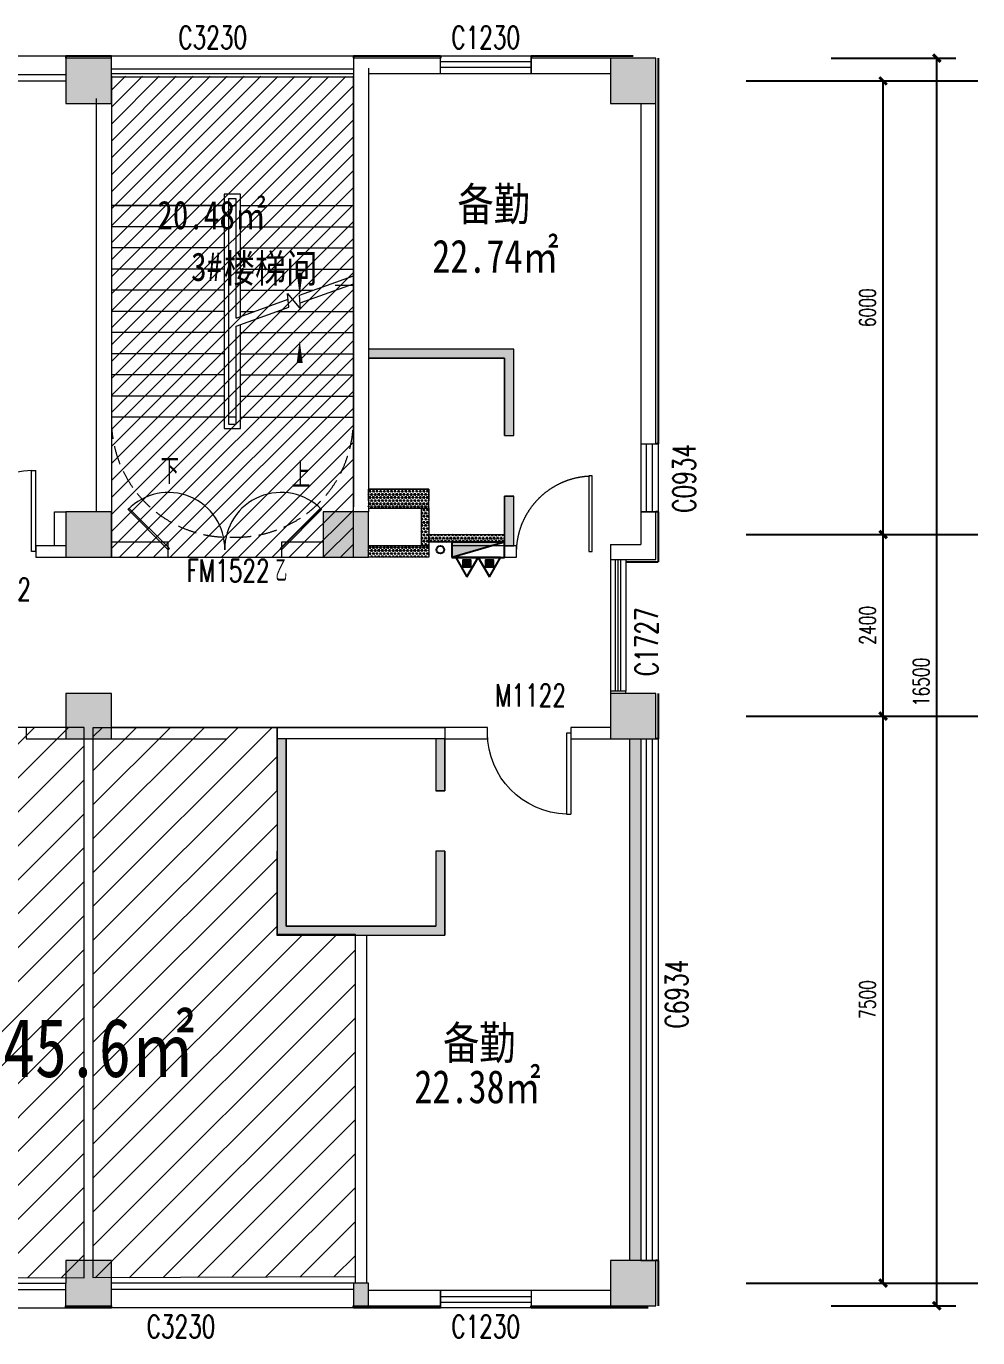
# Model space of a CAD drawing. Header units: millimetres. Extents: x 164760 to 3716174, y -1766400 to 11969.
# Drawn here: x 3428340 to 3440922, y -1622118 to -1604770 of the extents above; entities that cross this region are included whole.
import ezdxf

# ---------------------------------------------------------------- set-up
doc = ezdxf.new("R2010")
doc.units = ezdxf.units.MM
doc.header["$LTSCALE"] = 1000
doc.linetypes.add('DASH', pattern=[0.35, 0.25, -0.1])
doc.linetypes.add('HIDDEN', pattern=[0.375, 0.25, -0.125, 0, 0])
doc.layers.get('0').update_dxf_attribs({"color": 253, "linetype": 'CONTINUOUS'})
doc.layers.get('Defpoints').update_dxf_attribs({"color": 250, "linetype": 'CONTINUOUS', "lineweight": 0})
for name, color, linetype, lineweight in [('A-FLOR-SPCL', 253, 'CONTINUOUS', 18), ('COLUMN', 253, 'CONTINUOUS', 0), ('DOOR【门】', 253, 'CONTINUOUS', 0), ('FC-FLOOR【地材分格】', 253, 'CONTINUOUS', 0), ('FF-Door【门】', 253, 'CONTINUOUS', 0), ('FF-Win【窗】', 253, 'CONTINUOUS', 0), ('HAT【填充】', 253, 'CONTINUOUS', 0), ('PUB_HATCH', 253, 'CONTINUOUS', 0), ('RC-Text【天花文字】', 253, 'CONTINUOUS', 0), ('STAIR', 253, 'CONTINUOUS', 0), ('WALL', 253, 'CONTINUOUS', 0), ('Wall【墙体】', 253, 'CONTINUOUS', 0), ('Wall【新建墙】', 253, 'CONTINUOUS', 0), ('Xline【辅助线】', 253, 'CONTINUOUS', 0)]:
    doc.layers.add(name, color=color, linetype=linetype, lineweight=lineweight)
for name, color, linetype in [('AXIS', 253, 'CONTINUOUS'), ('DIM_SYMB', 253, 'CONTINUOUS'), ('EQUIP_消火栓', 253, 'CONTINUOUS'), ('EQUIP_灭火器', 253, 'CONTINUOUS'), ('FC-Text Annotation', 253, 'CONTINUOUS'), ('HATCH【填充】', 253, 'CONTINUOUS'), ('PUB_TEXT', 253, 'CONTINUOUS'), ('SURFACE', 253, 'CONTINUOUS'), ('VPIPE-消防', 253, 'CONTINUOUS'), ('WINDOW_TEXT', 253, 'CONTINUOUS')]:
    doc.layers.add(name, color=color, linetype=linetype)
doc.styles.add('_TCH_DIM', font='SIMPLEX', dxfattribs={"bigfont": 'GBCBIG'})
doc.styles.add('_TCH_DIM_T3', font='SIMPLEX', dxfattribs={"width": 0.705882, "bigfont": 'GBCBIG'})
doc.styles.add('_TCH_WINDOW', font='SIMPLEX', dxfattribs={"bigfont": 'GBCBIG'})
doc.styles.add('宋体', font='', dxfattribs={"width": 0.7})
doc.styles.add('文字', font='')
doc.styles.get('宋体').set_extended_font_data('SimSun')
doc.styles.get('文字').set_extended_font_data('SimSun')
doc.dimstyles.new('_TCH_ARCH&&100', dxfattribs={"dimtxt": 212.5, "dimasz": 100, "dimexe": 250, "dimexo": 300, "dimgap": 100, "dimtad": 1, "dimdec": 0, "dimzin": 0, "dimdsep": 46, "dimtxsty": '_TCH_DIM_T3', "dimblk": 'ARCHTICK', "dimcen": 0.09, "dimclrt": 7, "dimazin": 2, "dimtfac": 1, "dimtdec": 0, "dimtix": 1, "dimtmove": 2, "dimatfit": 3, "dimtolj": 1, "dimtzin": 0, "dimarcsym": 0})
pattern_1 = [(45, (24011, -7950), (-224.5064, 224.5064), [])]

# ---------------------------------------------------------------- blocks, each defined once
blk = doc.blocks.new('$TCHSYS$WIN2D')
for p, q in [((-0.5, 0.5), (0.5, 0.5)), ((-0.5, 0.5), (-0.5, -0.5)), ((0.5, 0.5), (0.5, -0.5)), ((0.5, 0.1667), (-0.5, 0.1667)), ((0.5, -0.1667), (-0.5, -0.1667)), ((-0.5, -0.5), (0.5, -0.5))]:
    blk.add_line(p, q)
blk = doc.blocks.new('$WINLIB2D$00000004')
for p, q in [((-0.5, 0.5), (0.5, 0.5)), ((-0.5, 0.5), (-0.5, -0.5)), ((0.5, -0.5), (0.5, 0.5)), ((-0.5, 0.2406), (0.5, 0.2406)), ((-0.5, -0.5), (0.5, -0.5))]:
    blk.add_line(p, q)
blk = doc.blocks.new('$WINLIB2D$00000005')
for p, q in [((-0.5, 0.5), (0.5, 0.5)), ((-0.5, 0.5), (-0.5, -0.5)), ((0.5, -0.5), (0.5, 0.5)), ((0.5, 0.1667), (-0.5, 0.1667)), ((0.5, 0), (-0.5, 0)), ((0.5, -0.1667), (-0.5, -0.1667)), ((-0.5, -0.5), (0.5, -0.5))]:
    blk.add_line(p, q)
blk = doc.blocks.new('海龙_0918165925')
at = {"layer": 'PUB_HATCH'}
for points in [[(39300, -600), (39900, -600), (39900, 0), (39300, 0)], [(46500, -600), (47100, -600), (47100, 0), (46500, 0)], [(39300, -6600), (39900, -6600), (39900, -6000), (39300, -6000)], [(42700, -6600), (43300, -6600), (43300, -6000), (42700, -6000)], [(39300, -9000), (39900, -9000), (39900, -8400), (39300, -8400)], [(46500, -9000), (47100, -9000), (47100, -8400), (46500, -8400)], [(39300, -16500), (39900, -16500), (39900, -15900), (39300, -15900)], [(46500, -16500), (47100, -16500), (47100, -15900), (46500, -15900)], [(43300, -16200), (43100, -16200), (43100, -16500), (43300, -16500)]]:
    blk.add_hatch(color=256, dxfattribs=at).paths.add_polyline_path(points)
at = {"layer": 'COLUMN'}
for p, q in [((39900, 0), (39300, 0)), ((39900, -600), (39900, 0)), ((47100, 0), (46500, 0)), ((46500, 0), (46500, -600)), ((47100, -600), (47100, 0)), ((39300, -300), (39300, -600)), ((39300, -600), (39900, -600)), ((46500, -600), (47100, -600)), ((39900, -6000), (39300, -6000)), ((39300, -6000), (39300, -6600)), ((39900, -6600), (39900, -6000)), ((43300, -6000), (42700, -6000)), ((42700, -6000), (42700, -6600)), ((43300, -6600), (43300, -6000)), ((39300, -6600), (39900, -6600)), ((42700, -6600), (43300, -6600)), ((39900, -8400), (39300, -8400)), ((39300, -8400), (39300, -9000)), ((39900, -9000), (39900, -8400)), ((47100, -8400), (46500, -8400)), ((46500, -8400), (46500, -9000)), ((47100, -9000), (47100, -8400)), ((39300, -9000), (39900, -9000)), ((46500, -9000), (47100, -9000)), ((39900, -15900), (39300, -15900)), ((39300, -15900), (39300, -16200)), ((39900, -16200), (39900, -15900)), ((47100, -15900), (46500, -15900)), ((46500, -15900), (46500, -16500)), ((47100, -16500), (47100, -15900)), ((39300, -16500), (39900, -16500)), ((46500, -16500), (47100, -16500))]:
    blk.add_line(p, q, dxfattribs=at)
blk = doc.blocks.new('$DorLib2D$00000001')
for p, q in [((0.45, 0.975), (0.5, 0.975)), ((0.45, 0), (0.45, 0.975)), ((0.5, 0), (0.5, 0.975)), ((0.5, 0), (0.45, 0))]:
    blk.add_line(p, q)
at = {"lineweight": 13}
blk.add_arc((0.475, 0), 0.975, 91.4693, 180, dxfattribs=at)
blk = doc.blocks.new('DOOR_D01')
at = {"layer": 'DOOR【门】'}
blk.add_lwpolyline([(-0.456, 1), (-0.456, 0), (-0.5, 0), (-0.5, 1)], close=True, dxfattribs=at)
at = {"layer": 'DOOR【门】', "color": 8, "linetype": 'HIDDEN', "ltscale": 15}
blk.add_arc((-0.511, -0.01), 1.011, 0.5915, 87.4664, dxfattribs=at)
blk = doc.blocks.new('_ArchTick')
at = {"color": 2, "linetype": 'ByBlock', "const_width": 0.4}
blk.add_lwpolyline([(-0.5, -0.5), (0.5, 0.5)], dxfattribs=at)
blk = doc.blocks.new('*D619')
at = {"layer": 'AXIS', "color": 0, "lineweight": -2, "transparency": 16777216}
for p, q in [((3577699, -1564062), (3578635, -1564062)), ((3578385, -1571562), (3578385, -1564062)), ((3577699, -1571562), (3578635, -1571562))]:
    blk.add_line(p, q, dxfattribs=at)
at = {"layer": 'Defpoints', "color": 0, "transparency": 16777216}
for p in [(3577399, -1564062), (3578385, -1564062), (3577399, -1571562)]:
    blk.add_point(p, dxfattribs=at)
at = {"layer": 'AXIS', "color": 0, "lineweight": -2, "transparency": 16777216, "xscale": 100, "yscale": 100, "zscale": 100}
for p, rotation in [((3578385, -1564062), 90), ((3578385, -1571562), 270)]:
    blk.add_blockref('_ArchTick', p, dxfattribs=dict(at, rotation=rotation))
at = {"layer": 'AXIS', "color": 7, "transparency": 16777216, "insert": (3578179, -1567812), "char_height": 212.5, "attachment_point": 5, "rotation": 90, "style": '_TCH_DIM_T3'}
blk.add_mtext('\\A1;7500', dxfattribs=at)
blk = doc.blocks.new('*D620')
at = {"layer": 'AXIS', "color": 0, "lineweight": -2, "transparency": 16777216}
for p, q in [((3577699, -1561662), (3578635, -1561662)), ((3578385, -1564062), (3578385, -1561662)), ((3577699, -1564062), (3578635, -1564062))]:
    blk.add_line(p, q, dxfattribs=at)
at = {"layer": 'Defpoints', "color": 0, "transparency": 16777216}
for p in [(3577399, -1561662), (3578385, -1561662), (3577399, -1564062)]:
    blk.add_point(p, dxfattribs=at)
at = {"layer": 'AXIS', "color": 0, "lineweight": -2, "transparency": 16777216, "xscale": 100, "yscale": 100, "zscale": 100}
for p, rotation in [((3578385, -1561662), 90), ((3578385, -1564062), 270)]:
    blk.add_blockref('_ArchTick', p, dxfattribs=dict(at, rotation=rotation))
at = {"layer": 'AXIS', "color": 7, "transparency": 16777216, "insert": (3578179, -1562862), "char_height": 212.5, "attachment_point": 5, "rotation": 90, "style": '_TCH_DIM_T3'}
blk.add_mtext('\\A1;2400', dxfattribs=at)
blk = doc.blocks.new('*D621')
at = {"layer": 'AXIS', "color": 0, "lineweight": -2, "transparency": 16777216}
for p, q in [((3577699, -1555662), (3578635, -1555662)), ((3578385, -1561662), (3578385, -1555662)), ((3577699, -1561662), (3578635, -1561662))]:
    blk.add_line(p, q, dxfattribs=at)
at = {"layer": 'Defpoints', "color": 0, "transparency": 16777216}
for p in [(3577399, -1555662), (3578385, -1555662), (3577399, -1561662)]:
    blk.add_point(p, dxfattribs=at)
at = {"layer": 'AXIS', "color": 0, "lineweight": -2, "transparency": 16777216, "xscale": 100, "yscale": 100, "zscale": 100}
for p, rotation in [((3578385, -1555662), 90), ((3578385, -1561662), 270)]:
    blk.add_blockref('_ArchTick', p, dxfattribs=dict(at, rotation=rotation))
at = {"layer": 'AXIS', "color": 7, "transparency": 16777216, "insert": (3578179, -1558662), "char_height": 212.5, "attachment_point": 5, "rotation": 90, "style": '_TCH_DIM_T3'}
blk.add_mtext('\\A1;6000', dxfattribs=at)
blk = doc.blocks.new('*D622')
at = {"layer": 'AXIS', "color": 0, "lineweight": -2, "transparency": 16777216}
for p, q in [((3577699, -1555362), (3579345, -1555362)), ((3579095, -1571862), (3579095, -1555362)), ((3577699, -1571862), (3579345, -1571862))]:
    blk.add_line(p, q, dxfattribs=at)
at = {"layer": 'Defpoints', "color": 0, "transparency": 16777216}
for p in [(3577399, -1555362), (3579095, -1555362), (3577399, -1571862)]:
    blk.add_point(p, dxfattribs=at)
at = {"layer": 'AXIS', "color": 0, "lineweight": -2, "transparency": 16777216, "xscale": 100, "yscale": 100, "zscale": 100}
for p, rotation in [((3579095, -1555362), 90), ((3579095, -1571862), 270)]:
    blk.add_blockref('_ArchTick', p, dxfattribs=dict(at, rotation=rotation))
at = {"layer": 'AXIS', "color": 7, "transparency": 16777216, "insert": (3578889, -1563612), "char_height": 212.5, "attachment_point": 5, "rotation": 90, "style": '_TCH_DIM_T3'}
blk.add_mtext('\\A1;16500', dxfattribs=at)
blk = doc.blocks.new('海龙0506173763')
at = {"layer": 'Xline【辅助线】'}
for points in [[(-733, 17), (-750, 0), (-1280, 530), (-1263, 547)], [(733, 17), (750, 0), (1280, 530), (1263, 547)]]:
    blk.add_lwpolyline(points, close=True, dxfattribs=at)
at = {"layer": 'Xline【辅助线】', "color": 8}
for centre, start, end in [((-745, 12), 359.1011, 135.9107), ((745, 12), 44.0893, 180.8989)]:
    blk.add_arc(centre, 745, start, end, dxfattribs=at)
blk = doc.blocks.new('海龙0506194425')
at = {"layer": 'WALL'}
for p, q in [((-650, 200), (-1400, 200)), ((-650, 0), (-650, 200)), ((1400, 200), (850, 200)), ((850, 200), (850, 0)), ((-1400, 0), (-650, 0)), ((850, 0), (1400, 0))]:
    blk.add_line(p, q, dxfattribs=at)
at = {"layer": 'Xline【辅助线】'}
blk.add_blockref('海龙0506173763', (100, 100), dxfattribs=at)
blk = doc.blocks.new('海龙0506195994')
at = {"layer": 'Xline【辅助线】'}
blk.add_blockref('海龙0506194425', (0, 325), dxfattribs=at)
at = {"layer": 'WINDOW_TEXT', "style": '_TCH_WINDOW', "width": 0.705882}
for s, height, p in [('FM1522', 297.5, (-405, 0)), ('乙', 298, (771, 0))]:
    blk.add_text(s, height=height, dxfattribs=at).set_placement(p)
blk = doc.blocks.new('海龙0927230683')
at = {"layer": 'Xline【辅助线】'}
h = blk.add_hatch(dxfattribs=at)
h.set_pattern_fill('ANSI31', color=256, scale=100)
h.set_pattern_definition([(45, (-2451123.11, 1381798.68), (-112.2532015, 112.2532015), [])])
h.paths.add_polyline_path([(40825, 1583), (44025, 1576), (44025, 7941), (40825, 7948)])
h = blk.add_hatch(dxfattribs=at)
h.set_pattern_fill('ANSI31', color=256, scale=100)
h.set_pattern_definition(pattern_1)
h.paths.add_polyline_path([(36999, -3403), (38034, -3403), (38034, -668), (40464, -668), (40464, -7950), (36999, -7935)])
h = blk.add_hatch(dxfattribs=at)
h.set_pattern_fill('ANSI31', color=256, scale=100)
h.set_pattern_definition(pattern_1)
h.paths.add_polyline_path([(44051, -3403), (43016, -3403), (43016, -668), (40586, -668), (40586, -7950), (44051, -7935)])
for p, q in [((40465, -7650), (40465, -750)), ((40585, -7650), (40585, -750))]:
    blk.add_line(p, q, dxfattribs=at)
at = {"layer": 'Wall【墙体】'}
blk.add_blockref('海龙0506195994', (42225, 1257), dxfattribs=at)
blk = doc.blocks.new('$TwtSys$00000434')
for p, q in [((-0.5, 0.5), (-0.5, -0.5)), ((-0.5, -0.5), (0.5, 0.5)), ((0.5, 0.5), (-0.5, 0.5)), ((0.5, -0.5), (0.5, 0.5)), ((-0.5, -0.5), (0.5, -0.5))]:
    blk.add_line(p, q)
blk.add_solid([(0.5, -0.5), (0.5, 0.5), (-0.5, -0.5)])
blk = doc.blocks.new('$TwtSys$00000546')
h = blk.add_hatch()
h.set_pattern_fill('ANSI31', color=256, scale=200, style=0)
h.set_pattern_definition([(45, (-38543.802, -6670.83), (-17.67767, 17.67767), [])])
h.paths.add_polyline_path([(-65, 174), (65, 174), (65, 44), (-65, 44)])
for points in [[(0, 344), (-198, 0), (198, 0)], [(-65, 174), (65, 174), (65, 44), (-65, 44)]]:
    blk.add_lwpolyline(points, close=True)
blk = doc.blocks.new('海龙_0926164331')
at = {"layer": 'AXIS'}
for p, q in [((48325.5, -4023.1), (51385.9, -4023.1)), ((48325.5, -10023.1), (51385.9, -10023.1)), ((48325.5, -12423.1), (51385.9, -12423.1)), ((48325.5, -19923.1), (51385.9, -19923.1))]:
    blk.add_line(p, q, dxfattribs=at)
for p1, p2, distance, picture, middle in [((49149, -20223.1), (49149, -3723.1), -1695.5, '*D622', (50638.2, -11973.1)), ((49149, -10023.1), (49149, -4023.1), -986.2, '*D621', (49928.9, -7023.1)), ((49149, -12423.1), (49149, -10023.1), -986.2, '*D620', (49928.9, -11223.1)), ((49149, -19923.1), (49149, -12423.1), -986.2, '*D619', (49928.9, -16173.1))]:
    dim = blk.add_aligned_dim(p1=p1, p2=p2, distance=distance, dimstyle='_TCH_ARCH&&100', dxfattribs=at)
    dim.commit()
    dim.dimension.update_dxf_attribs({"geometry": picture, "text_midpoint": middle, "insert": (-3528250.3, 1551639)})

msp = doc.modelspace()

# ---------------------------------------------------------------- hatches: boundary and pattern name
at = {"layer": 'HATCH【填充】'}
h = msp.add_hatch(dxfattribs=at)
h.set_pattern_fill('TRIANG', color=4, scale=5)
h.set_pattern_definition([(60, (6829392.59, 347610.797), (-23.81249995, 41.24445983), [23.8125, -23.8125]), (120, (6829392.59, 347610.797), (-47.62499995, 3e-08), [23.8125, -23.8125]), (0, (6829380.686, 347631.42), (23.8125, 41.2444598), [23.8125, -23.8125])])
h.paths.add_polyline_path([(3434786, -1610985.6), (3434666, -1610985.6), (3434666, -1611644.2), (3434786, -1611644.2)])
h.paths.add_polyline_path([(3434786, -1609042.8), (3432866, -1609042.8), (3432866, -1609162.8), (3434666, -1609162.8), (3434666, -1610185.6), (3434786, -1610185.6)])
h.paths.add_polyline_path([(3409561, -1609008.9), (3407641, -1609008.9), (3407641, -1609128.9), (3409441, -1609128.9), (3409441, -1610151.7), (3409561, -1610151.7)])
h.paths.add_polyline_path([(3409561, -1610951.7), (3409441, -1610951.7), (3409441, -1611644.4), (3409561, -1611644.3)])
h.paths.add_polyline_path([(3420274.6, -1610985.6), (3420154.6, -1610985.6), (3420154.6, -1611644.2), (3420274.6, -1611644.2)])
h.paths.add_polyline_path([(3420274.6, -1609162.8), (3422073.4, -1609162.8), (3422073.4, -1609042.8), (3420154.6, -1609042.8), (3420154.6, -1610185.6), (3420274.6, -1610185.6)])
h.paths.add_polyline_path([(3426763.5, -1609042.8), (3424543.6, -1609042.8), (3424543.6, -1611644.2), (3424663.5, -1611644.2), (3424663.5, -1609162.8), (3426643.5, -1609162.8), (3426643.5, -1610154), (3426763.5, -1610154)])
h.paths.add_polyline_path([(3426763.5, -1610954), (3426643.5, -1610954), (3426643.5, -1611644.2), (3426763.5, -1611644.2)])
h.paths.add_polyline_path([(3433876, -1615683.3), (3433756, -1615683.3), (3433756, -1616674.5), (3431776, -1616674.5), (3431776, -1615683.3), (3431776, -1614194.2), (3431657.1, -1614194.2), (3431657, -1616779.5), (3432692, -1616779.5), (3432692, -1616794.5), (3433876, -1616794.5)])
h.paths.add_polyline_path([(3433876, -1614194.2), (3433756, -1614194.2), (3433756, -1614883.3), (3433876, -1614883.3)], flags=17)
h.paths.add_polyline_path([(3412276, -1615683.3), (3412156, -1615683.3), (3412156, -1616674.5), (3410176, -1616674.5), (3410176, -1614883.3), (3410176, -1614194.2), (3410056.1, -1614194.2), (3410056, -1616779.5), (3411091, -1616779.5), (3411091, -1616794.5), (3412276, -1616794.5)])
h.paths.add_polyline_path([(3412276, -1614194.2), (3412156, -1614194.2), (3412156, -1614883.3), (3412276, -1614883.3)])
h.paths.add_polyline_path([(3419476, -1614194.2), (3419356, -1614194.2), (3419356, -1614883.3), (3419476, -1614883.3)], flags=17)
h.paths.add_polyline_path([(3417376, -1614194.2), (3417256.1, -1614194.2), (3417256, -1616779.5), (3418291, -1616779.5), (3418291, -1616794.5), (3419476, -1616794.5), (3419476, -1615683.3), (3419356, -1615683.3), (3419356, -1616674.5), (3417376, -1616674.5), (3417376, -1615683.3)])
h.paths.add_polyline_path([(3424576, -1615683.3), (3424456, -1615683.3), (3424456, -1616794.5), (3425640, -1616794.5), (3425640, -1616779.5), (3426675, -1616779.5), (3426674.9, -1614194.2), (3426556, -1614194.2), (3426556, -1616674.5), (3424576, -1616674.5)])
h.paths.add_polyline_path([(3424576, -1614194.2), (3424456, -1614194.2), (3424456, -1614883.3), (3424576, -1614883.3)])
h = msp.add_hatch(dxfattribs=at)
h.set_pattern_fill('TRIANG', color=4, scale=5)
h.set_pattern_definition([(60, (3778355.65, -1406196.814), (-23.8125, 41.24446), [23.8125, -23.8125]), (120, (3778355.65, -1406196.814), (-47.625, 3e-08), [23.8125, -23.8125]), (0, (3778343.743, -1406176.192), (23.8125, 41.24446), [23.8125, -23.8125])])
h.paths.add_polyline_path([(3434666, -1611494.2), (3433666, -1611494.2), (3433666, -1611594.2), (3434666, -1611594.2)])
h.paths.add_polyline_path([(3433666, -1611143.1), (3433566, -1611143.1), (3433566, -1611644.2), (3433666, -1611644.2)])
h.paths.add_polyline_path([(3433666, -1611644.2), (3433566, -1611644.2), (3432866, -1611644.2), (3432866, -1611793.1), (3433666, -1611793.1)])
h.paths.add_polyline_path([(3433666, -1610893.1), (3432866, -1610893.1), (3432866, -1611143.1), (3433666, -1611143.1)])
at = {"layer": 'HAT【填充】', "ltscale": 20}
h = msp.add_hatch(dxfattribs=at)
h.set_pattern_fill('CROSS', color=3, scale=5)
h.set_pattern_definition([(0, (3778355.65, -1406196.814), (31.75, 31.75), [15.875, -47.625]), (90, (3778363.587, -1406204.752), (-31.75, 31.75), [15.875, -47.625])])
h.paths.add_polyline_path([(3436466, -1614194.2), (3436316, -1614194.2), (3436316, -1621094.2), (3436466, -1621094.2)])

# ---------------------------------------------------------------- linework, layer by layer
at = {"layer": 'A-FLOR-SPCL'}
msp.add_lwpolyline([(3429466, -1611793.1), (3432666, -1611793.1), (3432666, -1605442.5), (3429466, -1605442.5)], close=True, dxfattribs=at)
at = {"layer": 'DIM_SYMB'}
for points in [[(3430211, -1610440.8, 0, 0, 0), (3430211, -1606319.2, 0, 0, 0), (3431956, -1606319.2, 0, 0, 0), (3431956, -1608329.2, 0, 80, 0), (3431956, -1608029.2, 0, 0, 0)], [(3431956, -1610428.9, 0, 0, 0), (3431956, -1608925.8, 0, 80, 0), (3431956, -1609225.8, 0, 0, 0)]]:
    msp.add_lwpolyline(points, format="xyseb", dxfattribs=at)
at = {"layer": 'DOOR【门】'}
for p, q in [((3436316, -1614194.2), (3436316, -1621094.2)), ((3436466, -1614194.2), (3436466, -1621094.2))]:
    msp.add_line(p, q, dxfattribs=at)
at = {"layer": 'FC-FLOOR【地材分格】', "color": 6}
for points in [[(3434786, -1609042.8), (3432866, -1609042.8), (3432866, -1609162.8), (3434666, -1609162.8), (3434666, -1610185.6), (3434786, -1610185.6)], [(3434786, -1610985.6), (3434666, -1610985.6), (3434666, -1611644.2), (3434786, -1611644.2)], [(3433876, -1615683.3), (3433756, -1615683.3), (3433756, -1616674.5), (3431776, -1616674.5), (3431776, -1615683.3), (3431776, -1614194.2), (3431657.1, -1614194.2), (3431657, -1616779.5), (3432692, -1616779.5), (3432692, -1616794.5), (3433876, -1616794.5)], [(3433876, -1614194.2), (3433756, -1614194.2), (3433756, -1614883.3), (3433876, -1614883.3)]]:
    msp.add_lwpolyline(points, close=True, dxfattribs=at)
at = {"layer": 'RC-Text【天花文字】'}
msp.add_lwpolyline([(3428866, -1611644.2), (3428716, -1611644.2), (3428716, -1611194.2), (3428866, -1611194.2)], close=True, dxfattribs=at)
for points in [[(3429105, -1614044.2), (3426674.9, -1614044.2), (3426675, -1616779.5), (3425640, -1616779.5), (3425640, -1621311.5), (3429105, -1621326.5), (3429105, -1614044.2)], [(3429227, -1614044.2), (3431657.1, -1614044.2), (3431657, -1616779.5), (3432692, -1616779.5), (3432692, -1621311.5), (3429227, -1621326.5), (3429227, -1614044.2)]]:
    msp.add_lwpolyline(points, dxfattribs=at)
at = {"layer": 'STAIR'}
for p, q in [((3429466, -1605426.5), (3429466, -1607076.5)), ((3432666, -1607076.5), (3432666, -1605426.5)), ((3431175.5, -1606993.1), (3430956.5, -1606993.1)), ((3430956.5, -1606993.1), (3430956.5, -1610093.1)), ((3431115.5, -1607053.1), (3431016.5, -1607053.1)), ((3431016.5, -1607053.1), (3431016.5, -1610033.1)), ((3431115.5, -1608629.9), (3431115.5, -1607053.1)), ((3431175.5, -1608608.2), (3431175.5, -1606993.1)), ((3429466, -1607076.5), (3429466, -1609876.5)), ((3430956.5, -1607143.1), (3429466, -1607143.1)), ((3429466, -1607143.1), (3430956.5, -1607143.1)), ((3431016.5, -1607143.1), (3431016.5, -1609943.1)), ((3431016.5, -1607143.1), (3431115.5, -1607143.1)), ((3431115.5, -1608629.9), (3431115.5, -1607143.1)), ((3431175.5, -1607143.1), (3432666, -1607143.1)), ((3431175.5, -1607143.1), (3432666, -1607143.1)), ((3432666, -1608003.3), (3432666, -1607076.5)), ((3430956.5, -1607423.1), (3429466, -1607423.1)), ((3431175.5, -1607423.1), (3432666, -1607423.1)), ((3430956.5, -1607703.1), (3429466, -1607703.1)), ((3431175.5, -1607703.1), (3432666, -1607703.1)), ((3430956.5, -1607983.1), (3429466, -1607983.1)), ((3431175.5, -1607983.1), (3432666, -1607983.1)), ((3431952.1, -1608327.8), (3432666, -1608069.9)), ((3432666, -1609876.5), (3432666, -1608109.6)), ((3430956.5, -1608263.1), (3429466, -1608263.1)), ((3431175.5, -1608263.1), (3432131.2, -1608263.1)), ((3431960.9, -1608430.9), (3432666, -1608176.2)), ((3432425.6, -1608196.5), (3432666, -1608196.5)), ((3431115.5, -1608629.9), (3431801.9, -1608382)), ((3431810.6, -1608485.2), (3431795.5, -1608307.4)), ((3431795.5, -1608307.4), (3431967.9, -1608513.8)), ((3431967.9, -1608513.8), (3431952.1, -1608327.8)), ((3430956.5, -1608543.1), (3429466, -1608543.1)), ((3431115.5, -1608736.2), (3431810.6, -1608485.2)), ((3431175.5, -1608543.1), (3431355.9, -1608543.1)), ((3431650.3, -1608543.1), (3432666, -1608543.1)), ((3431115.5, -1609943.1), (3431115.5, -1608736.2)), ((3431115.5, -1610033.1), (3431115.5, -1608736.2)), ((3431175.5, -1610093.1), (3431175.5, -1608714.6)), ((3430956.5, -1608823.1), (3429466, -1608823.1)), ((3431175.5, -1608823.1), (3432666, -1608823.1)), ((3430956.5, -1609103.1), (3429466, -1609103.1)), ((3431175.5, -1609103.1), (3432666, -1609103.1)), ((3430956.5, -1609383.1), (3429466, -1609383.1)), ((3431175.5, -1609383.1), (3432666, -1609383.1)), ((3430956.5, -1609663.1), (3429466, -1609663.1)), ((3431175.5, -1609663.1), (3432666, -1609663.1)), ((3430956.5, -1609943.1), (3429466, -1609943.1)), ((3431115.5, -1609943.1), (3431016.5, -1609943.1)), ((3431175.5, -1609943.1), (3432666, -1609943.1)), ((3430956.5, -1610093.1), (3431175.5, -1610093.1)), ((3431016.5, -1610033.1), (3431115.5, -1610033.1))]:
    msp.add_line(p, q, dxfattribs=at)
at = {"layer": 'STAIR', "linetype": 'DASH'}
msp.add_lwpolyline([(3432666, -1609979.2, -0.4236953), (3431066, -1611528.4, -0.4236953), (3429466, -1609979.2)], format="xyb", dxfattribs=at)
at = {"layer": 'SURFACE'}
for p, q in [((3428866, -1605164.2), (3428866, -1605194.2)), ((3428866, -1605164.2), (3429466, -1605164.2)), ((3432666, -1605164.2), (3432666, -1605194.2)), ((3432666, -1605164.2), (3432766, -1605164.2)), ((3432766, -1605164.2), (3433816, -1605164.2)), ((3433816, -1605164.2), (3433816, -1605194.2)), ((3435016, -1605164.2), (3435016, -1605194.2)), ((3435016, -1605164.2), (3436366, -1605164.2)), ((3436696, -1605194.2), (3436696, -1610294.2)), ((3436696, -1610294.2), (3436666, -1610294.2)), ((3436696, -1611194.2), (3436666, -1611194.2)), ((3436696, -1611194.2), (3436696, -1611854.2)), ((3436267.5, -1611854.2), (3436696, -1611854.2)), ((3436696, -1613594.2), (3436696, -1614194.2)), ((3436696, -1614194.2), (3436666, -1614194.2)), ((3436696, -1621094.2), (3436666, -1621094.2)), ((3436696, -1621094.2), (3436696, -1621694.2)), ((3428866, -1621724.2), (3428866, -1621694.2)), ((3429166, -1621724.2), (3428866, -1621724.2)), ((3429466, -1621724.2), (3429166, -1621724.2)), ((3429466, -1621724.2), (3429466, -1621694.2)), ((3432666, -1621724.2), (3432666, -1621694.2)), ((3432866, -1621724.2), (3432666, -1621724.2)), ((3433816, -1621724.2), (3432866, -1621724.2)), ((3433816, -1621724.2), (3433816, -1621694.2)), ((3435016, -1621724.2), (3435016, -1621694.2)), ((3436566, -1621724.2), (3435016, -1621724.2))]:
    msp.add_line(p, q, dxfattribs=at)
at = {"layer": 'VPIPE-消防'}
msp.add_circle((3433816, -1611695.3), 50, dxfattribs=at)
at = {"layer": 'WALL'}
msp.add_line((3436466, -1611106.5), (3436466, -1611536.5), dxfattribs=at)
at = {"layer": 'Wall【墙体】', "color": 6}
for p, q in [((3432766, -1605194.2), (3432666, -1605194.2)), ((3432666, -1605194.2), (3432666, -1605394.2)), ((3432666, -1605326.5), (3432666, -1611126.5)), ((3433816, -1605194.2), (3432766, -1605194.2)), ((3432866, -1605326.5), (3432866, -1611194.2)), ((3433816, -1605394.2), (3433816, -1605194.2)), ((3436066, -1605194.2), (3435016, -1605194.2)), ((3435016, -1605194.2), (3435016, -1605394.2)), ((3432866, -1605394.2), (3433816, -1605394.2)), ((3435016, -1605394.2), (3436066, -1605394.2)), ((3429266, -1605726.5), (3429266, -1611194.2)), ((3429466, -1605726.5), (3429466, -1611194.2)), ((3436466, -1605794.2), (3436466, -1610294.2)), ((3436666, -1610294.2), (3436666, -1605794.2)), ((3436666, -1611194.2), (3436466, -1611194.2)), ((3436466, -1611194.2), (3436466, -1611624.2)), ((3436666, -1611824.2), (3436666, -1611194.2)), ((3428866, -1611644.2), (3428466, -1611644.2)), ((3428466, -1611644.2), (3428466, -1611794.2)), ((3433666, -1611644.2), (3432866, -1611644.2)), ((3434824.3, -1611644.2), (3433966, -1611644.2)), ((3434824.3, -1611794.2), (3434824.3, -1611644.2)), ((3436067.5, -1611624.2), (3436067.5, -1611824.2)), ((3436067.5, -1611624.2), (3436466, -1611624.2)), ((3428466, -1611794.2), (3428866, -1611794.2)), ((3433966, -1611794.2), (3434824.3, -1611794.2)), ((3436067.5, -1611824.2), (3436267.5, -1611824.2)), ((3436267.5, -1611824.2), (3436666, -1611824.2)), ((3428340.4, -1614044.2), (3428340.4, -1614194.2)), ((3428866, -1614044.2), (3428340.5, -1614044.2)), ((3428340.5, -1614044.2), (3428340.5, -1614194.2)), ((3428340.5, -1614044.2), (3428340.5, -1614194.2)), ((3434440.5, -1614044.2), (3429466, -1614044.2)), ((3434440.4, -1614194.2), (3434440.4, -1614044.2)), ((3434440.4, -1614194.2), (3434440.4, -1614044.2)), ((3434440.5, -1614194.2), (3434440.5, -1614044.2)), ((3434440.5, -1614194.2), (3434440.5, -1614044.2)), ((3435540.4, -1614044.2), (3435540.4, -1614194.2)), ((3435540.4, -1614044.2), (3435540.4, -1614194.2)), ((3436066, -1614044.2), (3435540.5, -1614044.2)), ((3435540.5, -1614044.2), (3435540.5, -1614194.2)), ((3435540.5, -1614044.2), (3435540.5, -1614194.2)), ((3428340.5, -1614194.2), (3428866, -1614194.2)), ((3429466, -1614194.2), (3430992.3, -1614194.2)), ((3433756, -1614194.2), (3431776, -1614194.2)), ((3433876, -1614194.2), (3434440.4, -1614194.2)), ((3435540.5, -1614194.2), (3436066, -1614194.2)), ((3432692, -1616794.5), (3432692, -1621394.2)), ((3432842, -1621394.2), (3432842, -1616794.5))]:
    msp.add_line(p, q, dxfattribs=at)
at = {"layer": 'Wall【墙体】'}
for p, q in [((3436466, -1610294.2), (3436666, -1610294.2)), ((3436267.5, -1613564.2), (3436067.5, -1613564.2)), ((3436067.5, -1613564.2), (3436067.5, -1613594.2)), ((3436267.5, -1613594.2), (3436267.5, -1613564.2)), ((3432866, -1621394.2), (3432666, -1621394.2)), ((3432666, -1621394.2), (3432666, -1621694.2)), ((3432866, -1621694.2), (3432866, -1621394.2)), ((3433816, -1621494.2), (3432866, -1621494.2)), ((3433816, -1621694.2), (3433816, -1621494.2)), ((3436066, -1621494.2), (3435016, -1621494.2)), ((3435016, -1621494.2), (3435016, -1621694.2)), ((3432666, -1621694.2), (3432866, -1621694.2)), ((3432866, -1621694.2), (3433816, -1621694.2)), ((3435016, -1621694.2), (3436066, -1621694.2))]:
    msp.add_line(p, q, dxfattribs=at)
at = {"layer": 'Wall【墙体】', "color": 6}
msp.add_lwpolyline([(3432866, -1611043.1), (3432866, -1610893.1), (3433666, -1610893.1), (3433666, -1611043.1)], dxfattribs=at)
for points in [[(3433666, -1610893.1), (3432866, -1610893.1), (3432866, -1611143.1), (3433666, -1611143.1)], [(3433566, -1611143.1), (3433666, -1611143.1), (3433666, -1611644.2), (3433566, -1611644.2)], [(3434666, -1611494.2), (3434666, -1611594.2), (3433666, -1611594.2), (3433666, -1611494.2)], [(3432866, -1611644.2), (3433666, -1611644.2), (3433666, -1611793.1), (3432866, -1611793.1)]]:
    msp.add_lwpolyline(points, close=True, dxfattribs=at)
at = {"layer": 'Wall【新建墙】', "color": 4}
for p, q in [((3434786, -1609042.8), (3432867.2, -1609042.8)), ((3434786, -1610185.6), (3434786, -1609042.8)), ((3434666, -1609162.8), (3432867.2, -1609162.8)), ((3434666, -1610185.6), (3434666, -1609162.8)), ((3434666, -1610185.6), (3434786, -1610185.6)), ((3434751, -1610185.6), (3434786, -1610185.6)), ((3434666, -1611643.1), (3434666, -1610985.6)), ((3434666, -1610985.6), (3434786, -1610985.6)), ((3434786, -1611643.1), (3434786, -1610985.6)), ((3431656, -1614044.2), (3433876, -1614044.2)), ((3431656, -1614044.2), (3431656, -1614883.3)), ((3433876, -1614044.2), (3433876, -1614883.3)), ((3431776, -1614194.2), (3431776, -1616674.5)), ((3433756, -1614194.2), (3433756, -1614883.3)), ((3433876, -1614883.3), (3433756, -1614883.3)), ((3431656, -1615683.3), (3431656, -1616794.5)), ((3431776, -1615683.3), (3431776, -1616674.5)), ((3433756, -1615683.3), (3433756, -1616674.5)), ((3433876, -1615683.3), (3433756, -1615683.3)), ((3433791, -1615683.3), (3433756, -1615683.3)), ((3433876, -1615683.3), (3433876, -1616794.5)), ((3431776, -1616674.5), (3433756, -1616674.5))]:
    msp.add_line(p, q, dxfattribs=at)
msp.add_lwpolyline([(3431656, -1616794.5), (3433876, -1616794.5)], dxfattribs=at)

# ---------------------------------------------------------------- block references
at = {"layer": 'AXIS'}
msp.add_blockref('海龙_0926164331', (3389536.3, -1601471.1), dxfattribs=at)
at = {"layer": 'COLUMN'}
msp.add_blockref('海龙_0918165925', (3389566, -1605194.2), dxfattribs=at)
at = {"layer": 'EQUIP_消火栓', "xscale": 700, "yscale": 200, "zscale": 700, "rotation": 180}
msp.add_blockref('$TwtSys$00000434', (3434316, -1611695.3), dxfattribs=at)
at = {"layer": 'EQUIP_灭火器', "xscale": 0.75, "yscale": 0.75, "zscale": 0.75, "rotation": 180}
for p in [(3434167.2, -1611795.3), (3434464.8, -1611795.3)]:
    msp.add_blockref('$TwtSys$00000546', p, dxfattribs=at)
at = {"layer": 'FF-Door【门】'}
ref = msp.add_blockref('$DorLib2D$00000001', (3427916, -1611719.2), dxfattribs=dict(at, xscale=1100, yscale=1100, zscale=1100))
ref.add_attrib('A', 'M1122', (3427466, -1612367), dxfattribs={"layer": 'WINDOW_TEXT', "height": 297.5, "style": '_TCH_WINDOW', "width": 0.705882})
at = {"layer": 'FF-Door【门】', "xscale": -1000, "yscale": 1000, "zscale": 1000}
msp.add_blockref('DOOR_D01', (3435324.3, -1611719.2), dxfattribs=at)
at = {"layer": 'FF-Door【门】'}
ref = msp.add_blockref('$DorLib2D$00000001', (3434990.4, -1614119.2), dxfattribs=dict(at, xscale=-1100, yscale=1100, zscale=1100, rotation=180))
ref.add_attrib('A', 'M1122', (3434540.4, -1613768.9), dxfattribs={"layer": 'WINDOW_TEXT', "height": 297.5, "style": '_TCH_WINDOW', "width": 0.705882})
ref = msp.add_blockref('$DorLib2D$00000001', (3434990.4, -1614119.2), dxfattribs=dict(at, xscale=-1100, yscale=1100, zscale=1100, rotation=180))
ref.add_attrib('A', 'M1122', (3434540.4, -1613768.9), dxfattribs={"layer": 'WINDOW_TEXT', "height": 297.5, "style": '_TCH_WINDOW', "width": 0.705882})
ref = msp.add_blockref('$DorLib2D$00000001', (3434990.5, -1614119.2), dxfattribs=dict(at, xscale=-1100, yscale=1100, zscale=1100, rotation=180))
ref.add_attrib('A', 'M1122', (3434540.5, -1613768.9), dxfattribs={"layer": 'WINDOW_TEXT', "height": 297.5, "style": '_TCH_WINDOW', "width": 0.705882})
ref = msp.add_blockref('$DorLib2D$00000001', (3434990.5, -1614119.2), dxfattribs=dict(at, xscale=-1100, yscale=1100, zscale=1100, rotation=180))
ref.add_attrib('A', 'M1122', (3434540.5, -1613768.9), dxfattribs={"layer": 'WINDOW_TEXT', "height": 297.5, "style": '_TCH_WINDOW', "width": 0.705882})
at = {"layer": 'FF-Win【窗】'}
ref = msp.add_blockref('$WINLIB2D$00000004', (3427266, -1605329.2), dxfattribs=dict(at, xscale=3200, yscale=-330, zscale=3200))
ref.add_attrib('A', 'C3230', (3427335, -1605068), dxfattribs={"layer": 'WINDOW_TEXT', "height": 297.5, "style": '_TCH_WINDOW', "width": 0.705882})
ref = msp.add_blockref('$WINLIB2D$00000004', (3431066, -1605279.2), dxfattribs=dict(at, xscale=3200, yscale=-230, zscale=3200))
ref.add_attrib('A', 'C3230', (3430351.2, -1605068), dxfattribs={"layer": 'WINDOW_TEXT', "height": 297.5, "style": '_TCH_WINDOW', "width": 0.705882})
ref = msp.add_blockref('$TCHSYS$WIN2D', (3434416, -1605279.2), dxfattribs=dict(at, xscale=1200, yscale=-230, zscale=1200))
ref.add_attrib('A', 'C1230', (3433961, -1605068), dxfattribs={"layer": 'WINDOW_TEXT', "height": 297.5, "style": '_TCH_WINDOW', "width": 0.705882})
ref = msp.add_blockref('$TCHSYS$WIN2D', (3436581, -1610744.2), dxfattribs=dict(at, xscale=900, yscale=-230, zscale=900, rotation=270))
ref.add_attrib('A', 'C0934', (3437189.8, -1611205.7), dxfattribs={"layer": 'WINDOW_TEXT', "height": 297.5, "rotation": 90, "style": '_TCH_WINDOW', "width": 0.705882})
ref = msp.add_blockref('$WINLIB2D$00000005', (3436167.5, -1612694.2), dxfattribs=dict(at, xscale=1740, yscale=-200, zscale=1740, rotation=270))
ref.add_attrib('A', 'C1727', (3436691.3, -1613367.7), dxfattribs={"layer": 'WINDOW_TEXT', "height": 297.5, "rotation": 90, "style": '_TCH_WINDOW', "width": 0.705882})
ref = msp.add_blockref('$TCHSYS$WIN2D', (3436581, -1617644.2), dxfattribs=dict(at, xscale=6900, yscale=-230, zscale=6900, rotation=270))
ref.add_attrib('A', 'C6934', (3437089.8, -1618027), dxfattribs={"layer": 'WINDOW_TEXT', "height": 297.5, "rotation": 90, "style": '_TCH_WINDOW', "width": 0.705882})
ref = msp.add_blockref('$WINLIB2D$00000004', (3427266, -1621559.2), dxfattribs=dict(at, xscale=-3200, yscale=-330, zscale=-3200, rotation=180))
ref.add_attrib('A', 'C3230', (3426781.1, -1622118), dxfattribs={"layer": 'WINDOW_TEXT', "height": 297.5, "style": '_TCH_WINDOW', "width": 0.705882})
ref = msp.add_blockref('$WINLIB2D$00000004', (3431066, -1621559.2), dxfattribs=dict(at, xscale=3200, yscale=-330, zscale=3200, rotation=180))
ref.add_attrib('A', 'C3230', (3429932.3, -1622118), dxfattribs={"layer": 'WINDOW_TEXT', "height": 297.5, "style": '_TCH_WINDOW', "width": 0.705882})
ref = msp.add_blockref('$TCHSYS$WIN2D', (3434416, -1621609.2), dxfattribs=dict(at, xscale=1200, yscale=-230, zscale=1200, rotation=180))
ref.add_attrib('A', 'C1230', (3433961, -1622118), dxfattribs={"layer": 'WINDOW_TEXT', "height": 297.5, "style": '_TCH_WINDOW', "width": 0.705882})
at = {"layer": 'Xline【辅助线】'}
msp.add_blockref('海龙0927230683', (3388641.1, -1613376.5), dxfattribs=at)

# ---------------------------------------------------------------- texts
at = {"layer": 'FC-Text Annotation', "style": '文字', "width": 0.8}
for s, p in [('备勤', (3434042.7, -1607343.8)), ('22.74㎡', (3433709.3, -1608031.5)), ('备勤', (3433851.7, -1618437.2)), ('22.38㎡', (3433473, -1619015.5))]:
    msp.add_text(s, height=438.58, dxfattribs=at).set_placement(p)
at = {"layer": 'PUB_TEXT', "style": '宋体', "width": 0.8}
for s, height, p in [('20.48㎡', 377.64, (3430072.7, -1607455.7)), ('楼梯间', 377.64, (3430952.6, -1608162.7)), ('3#', 377.64, (3430520.5, -1608139.7)), ('45.6㎡', 777.08, (3428032.7, -1618669))]:
    msp.add_text(s, height=height, dxfattribs=at).set_placement(p)
at = {"layer": 'PUB_TEXT', "color": 7, "style": '_TCH_DIM'}
for s, p in [('下', (3430116.1, -1610824.2)), ('上', (3431851.7, -1610878.9))]:
    msp.add_text(s, height=337.6, dxfattribs=at).set_placement(p)

doc.saveas('drawing.dxf')
